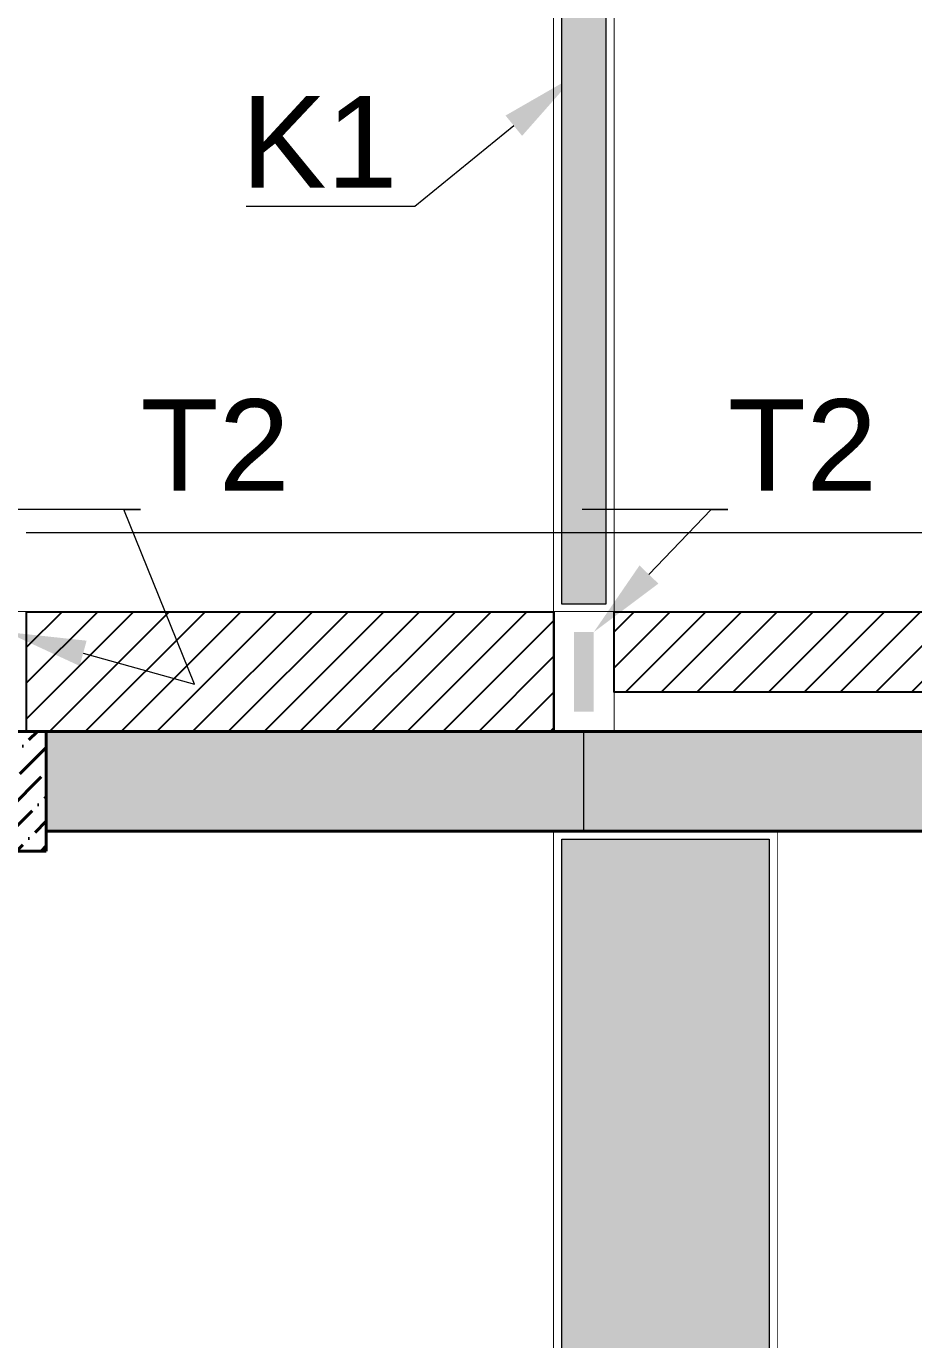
# Model space of a CAD drawing. Header units: metres. Extents: x 14 to 161, y 5 to 309.
# Drawn here: x 110.911 to 113.14, y 75.497 to 78.796 of the extents above; entities that cross this region are included whole.
import ezdxf
from ezdxf import colors
from ezdxf.entities.mleader import LeaderData, LeaderLine
from ezdxf.math import Vec2, Vec3

# ---------------------------------------------------------------- set-up
doc = ezdxf.new("R2010")
doc.units = ezdxf.units.M
doc.set_wipeout_variables(frame=1)
for name, pattern in [('ACAD_ISO05W100', [33, 24, -3, 0, -3, 0, -3]), ('ACAD_ISO06W100', [36, 24, -3, 0, -3, 0, -3, 0, -3]), ('CENTRO2', [0.8999999999999999, 0.6, -0.1, 0.1, -0.1])]:
    doc.linetypes.add(name, pattern=pattern)
for name, color, linetype, lineweight in [('A-Acabados arquitectonicos', 254, 'Continuous', 20), ('E-Castillos', 3, 'Continuous', 5), ('E-Ejes', 1, 'CENTRO2', 9), ('E-Hatch', 1, 'Continuous', 5), ('E-Viga de Madera2', 2, 'ACAD_ISO05W100', 40), ('E-Viga de Madera3', 4, 'ACAD_ISO06W100', 40)]:
    doc.layers.add(name, color=color, linetype=linetype, lineweight=lineweight)
for name, color, linetype in [('E-Columna', 3, 'Continuous'), ('E-Cotas', 2, 'Continuous'), ('E-Dala', 3, 'Continuous'), ('E-Trabe 2', 6, 'Continuous')]:
    doc.layers.add(name, color=color, linetype=linetype)
doc.styles.add('General', font='arial.ttf', dxfattribs={"height": 2.3})
pattern_1 = [(45, (0, 0), (-0.04490128060534577, 0.04490128060534577), [])]

# ---------------------------------------------------------------- blocks, each defined once
blk = doc.blocks.new('*U944')
at = {"layer": 'E-Castillos'}
blk.add_lwpolyline([(-0.07509993571125051, -2.675000000000025), (-0.07509993571125051, 0.07499999999998863), (0.4849000642887517, 0.07499999999998863), (0.4849000642887517, -2.675000000000025), (-0.07509993571125051, -2.675000000000025)], dxfattribs=at)
blk.add_wipeout([(-0.07509993571125051, -2.675000000000025), (0.48490006428875143, -2.675000000000025), (0.48490006428875143, 0.07499999999998774), (-0.07509993571125051, 0.07499999999998774)])
at = {"layer": 'E-Hatch'}
h = blk.add_hatch(color=1, dxfattribs=at)
h.dxf.hatch_style = 1
h.paths.add_polyline_path([(-0.05509993571125051, -2.655000000000025), (-0.05509993571125051, 0.05499999999998864), (0.4649000642887516, 0.05499999999998863), (0.4649000642887516, -2.655000000000025)])
at = {"layer": 'E-Castillos'}
blk.add_lwpolyline([(-0.05509993571125051, -2.655000000000025), (-0.05509993571125051, 0.05499999999998864), (0.4649000642887516, 0.05499999999998863), (0.4649000642887516, -2.655000000000025)], close=True, dxfattribs=at)
blk = doc.blocks.new('*U942')
at = {"layer": 'E-Castillos'}
blk.add_lwpolyline([(-0.07509993571125051, -2.625000000000028), (-0.07509993571125051, 0.07499999999998863), (0.07490006428872675, 0.07499999999998863), (0.07490006428872675, -2.625000000000028), (-0.07509993571125051, -2.625000000000028)], dxfattribs=at)
blk.add_wipeout([(-0.07509993571125051, -2.625000000000028), (0.07490006428872675, -2.625000000000028), (0.07490006428872675, 0.07499999999998774), (-0.07509993571125051, 0.07499999999998774)])
at = {"layer": 'E-Hatch'}
h = blk.add_hatch(color=1, dxfattribs=at)
h.dxf.hatch_style = 1
h.paths.add_polyline_path([(-0.05509993571125051, -2.605000000000028), (-0.05509993571125051, 0.05499999999998864), (0.05490006428872676, 0.05499999999998863), (0.05490006428872676, -2.605000000000028)])
at = {"layer": 'E-Castillos'}
blk.add_lwpolyline([(-0.05509993571125051, -2.605000000000028), (-0.05509993571125051, 0.05499999999998864), (0.05490006428872676, 0.05499999999998863), (0.05490006428872676, -2.605000000000028)], close=True, dxfattribs=at)
blk = doc.blocks.new('*U819')
for points in [[(-0.2999999999999972, -0.07500000000000373), (0, -0.07500000000000373), (0, 0.07500000000000195), (-0.2999999999999972, 0.07500000000000195)], [(-0.2499999999999922, -0.02500000000000593), (-0.05000000000000493, -0.02500000000000593), (-0.05000000000000493, 0.02500000000000415), (-0.2499999999999922, 0.02500000000000415)]]:
    blk.add_lwpolyline(points, close=True)
blk.add_wipeout([(-0.2999999999999972, -0.07500000000000384), (-2.7755575615628914e-17, -0.07500000000000384), (-2.7755575615628914e-17, 0.07500000000000273), (-0.2999999999999972, 0.07500000000000273)])
at = {"linetype": 'ByBlock'}
h = blk.add_hatch(color=256, dxfattribs=at)
h.dxf.hatch_style = 1
h.paths.add_polyline_path([(-0.2499999999999922, 0.02500000000000415), (-0.2499999999999922, -0.02500000000000593), (-0.05000000000000493, -0.02500000000000593), (-0.05000000000000493, 0.02500000000000415)])
blk.add_line((-0.2999999999999972, 0.07500000000000284), (0, 0.07500000000000284))

msp = doc.modelspace()

# ---------------------------------------------------------------- linework, layer by layer
at = {"layer": 'E-Ejes', "ltscale": 20}
msp.add_line((112.5363769425707, 77.32430136407456), (106.951277185991, 77.32430136407456), dxfattribs=at)
msp.add_lwpolyline([(112.3113769425706, 71.66684341078565), (112.3113769425706, 83.27178936999996)], dxfattribs=at)

# ---------------------------------------------------------------- next in the draw order: block references
at = {"layer": 'E-Castillos', "ltscale": 0.5}
msp.add_blockref('*U942', (112.3114768782819, 79.94930136407456), dxfattribs=at)
at = {"layer": 'E-Columna', "ltscale": 0.5}
msp.add_blockref('*U944', (112.3114768782819, 76.69930136407459), dxfattribs=at)
at = {"layer": 'E-Trabe 2', "ltscale": 0.5, "rotation": 90}
msp.add_blockref('*U819', (110.8363769425706, 77.32430136407457), dxfattribs=at)

# ---------------------------------------------------------------- next in the draw order: hatches: boundary and pattern name
at = {"layer": 'E-Viga de Madera3'}
h = msp.add_hatch(dxfattribs=at)
h.set_pattern_fill('ANSI36', color=4, scale=0.01378823818189207)
h.set_pattern_definition([(45, (30.79747359768679, 45.85413590635223), (0.02321660818719295, 0.0851275633530408), [0.1094441405687683, -0.02188882811375366, 0, -0.02188882811375366])])
h.paths.add_polyline_path([(110.9613769425706, 77.02430136407457), (110.7613769425705, 77.02430136407457), (110.7613769425705, 76.72430136407458), (110.9613769425706, 76.72430136407458)])

# ---------------------------------------------------------------- next in the draw order: linework, layer by layer
at = {"layer": 'A-Acabados arquitectonicos', "ltscale": 0.5}
msp.add_line((110.9113769425705, 77.52430136407455), (130.2963769425705, 77.52430136406946), dxfattribs=at)
at = {"layer": 'E-Viga de Madera3', "color": 4, "ltscale": 0.5}
msp.add_lwpolyline([(110.7613769425705, 77.02430136407457), (110.7613769425705, 76.72430136407458), (110.9613769425706, 76.72430136407458), (110.9613769425706, 77.02430136407457), (110.7613769425705, 77.02430136407457)], dxfattribs=at)

# ---------------------------------------------------------------- next in the draw order: block references
at = {"layer": 'E-Trabe 2', "ltscale": 0.5, "rotation": 90}
msp.add_blockref('*U819', (112.3114768782819, 77.32430136407457), dxfattribs=at)

# ---------------------------------------------------------------- next in the draw order: leaders
at = {"layer": 'E-Cotas', "ltscale": 0.5}
ml = msp.add_multileader_mtext('Standard', dxfattribs=at)
ml.set_content('K1', color=3, style='General')
ml.set_leader_properties(color=2, linetype='Continuous', lineweight=15)
ml.build(insert=Vec2(0, 0))
ml.multileader.update_dxf_attribs({"text_left_attachment_type": 5, "text_right_attachment_type": 5, "dogleg_length": 3, "arrow_head_size": 0.2, "scale": 0.1})
ctx = ml.context
ctx.base_point, ctx.scale, ctx.char_height, ctx.arrow_head_size, ctx.landing_gap_size, ctx.plane_origin = Vec3(111.5333683009526, 78.34314182213723), 0.1, 0.23, 0.2, 0, Vec3(112.7600219692517, 78.67237108270021)
ctx.left_attachment, ctx.right_attachment, ctx.text_align_type = 5, 5, 2
notes = []
notes.append((ctx, [(0, (1, 1, 0), (111.8872764077225, 78.34314182213723), (-1, 0), 0.04342379571945121, [(0, [(112.2904958304812, 78.67237108270018)], 0, [])])]))
ctx.mtext.insert, ctx.mtext.alignment, ctx.mtext.flow_direction = Vec3(111.8438526120031, 78.62008315910857), 3, 5
ml = msp.add_multileader_mtext('Standard', dxfattribs=at)
ml.set_content('T2', color=3, style='General')
ml.set_leader_properties(color=2, linetype='Continuous', lineweight=15)
ml.build(insert=Vec2(0, 0))
ml.multileader.update_dxf_attribs({"text_left_attachment_type": 5, "text_right_attachment_type": 5, "dogleg_length": 3, "arrow_head_size": 0.2, "scale": 0.1})
ctx = ml.context
ctx.base_point, ctx.scale, ctx.char_height, ctx.arrow_head_size, ctx.landing_gap_size, ctx.plane_origin = Vec3(111.1981050878651, 77.58197250817695), 0.1, 0.23, 0.2, 0, Vec3(110.8617755573213, 77.27430136407457)
ctx.left_attachment, ctx.right_attachment = 5, 5
notes.append((ctx, [(0, (1, 1, 0), (111.1562969475537, 77.58197250817695), (1, 0), 0.04180814031133484, [(1, [(110.8613769425706, 77.27430136407456), (111.3337474618938, 77.14333002532987)], 0, [])])]))
ctx.mtext.insert, ctx.mtext.flow_direction = Vec3(111.1981050878651, 77.8589138451483), 5
for ctx, leaders in notes:
    for number, flags, end, landing, length, lines in leaders:
        leader = LeaderData()
        leader.index, (leader.has_last_leader_line, leader.has_dogleg_vector, leader.attachment_direction) = number, flags
        leader.last_leader_point, leader.dogleg_vector, leader.dogleg_length = Vec3(end), Vec3(landing), length
        for number, points, colour, breaks in lines:
            line = LeaderLine()
            line.index, line.vertices, line.color, line.breaks = number, Vec3.list(points), colors.encode_raw_color(colour), breaks
            leader.lines.append(line)
        ctx.leaders.append(leader)

# ---------------------------------------------------------------- next in the draw order: hatches: boundary and pattern name
at = {"layer": 'E-Dala', "ltscale": 0.5}
h = msp.add_hatch(dxfattribs=at)
h.set_pattern_fill('ANSI31', color=3, scale=0.02)
h.set_pattern_definition(pattern_1)
h.paths.add_polyline_path([(115.4463769425707, 77.32430136407456), (112.3864768782819, 77.32430136407456), (112.3864768782819, 77.12430136407455), (115.4463769425707, 77.12430136407455)])
at = {"layer": 'E-Trabe 2', "ltscale": 0.5}
h = msp.add_hatch(dxfattribs=at)
h.set_pattern_fill('ANSI31', color=6, scale=0.02)
h.set_pattern_definition(pattern_1)
h.paths.add_polyline_path([(112.2363769425709, 77.32430136407456), (110.9113769425706, 77.32430136407456), (110.9113769425706, 77.02430136407457), (112.2363769425709, 77.02430136407457)])
at = {"layer": 'E-Viga de Madera2', "ltscale": 100}
h = msp.add_hatch(dxfattribs=at)
h.set_pattern_fill('WOOD_01', color=2, scale=0.8, angle=15, pattern_type=2)
h.set_pattern_definition([(15, (92.49936188113482, 71.02404829729717), (-0.2070552360820166, 0.7727406610312547), [0.16, -0.6400000000000001]), (23.9726, (92.61889911522947, 70.60883889270112), (4.42938924444298, 2.015070248802508), [0.1538832, -15.2344232]), (20.7105, (92.59874839445418, 70.65313278000217), (6.747613848293359, 2.636226622575166), [0.1607984, -7.8791008]), (359.5779, (92.53663182362955, 70.88495497831155), (9.12130998668237, -0.04060470188163068), [0.2406656, -23.8259016]), (8.659899999999999, (92.48375840894307, 71.14410050117351), (0.7727404822337886, 0.2070568802244737), [0.1448863999999992, -7.099420799999977]), (0.06859999999999739, (92.62496211334071, 70.70984998146815), (3.298017536077907, 0.05548154158825491), [0.1241935999999996, -12.29514559999995]), (3.690099999999997, (92.23441084505232, 71.08557023223757), (0.7727408095440067, 0.2070555828664206), [0.3263375999999985, -3.752877599999988]), (20.7105, (92.63753408647683, 70.5392922332083), (6.747613848293359, 2.636226622575166), [0.0803992, -7.9595]), (15, (92.54284348071208, 70.86177275848061), (-0.2070552360820166, 0.7727406610312547), [0.08000000000000002, -0.7200000000000001]), (15, (92.36344872017601, 70.91309059058796), (-0.2070552360820166, 0.7727406610312547), [0.24, -0.5599999999999999]), (26.3099, (92.48693856696998, 71.07041273695906), (2.883907762467895, 1.600959576806804), [0.081584, -3.9976312]), (17.7263, (92.48627493821716, 70.76379316876928), (15.2477590370315, 4.913842366483273), [0.1681904, -16.6508464]), (7.405399999999992, (92.53112362835107, 70.75096371074245), (6.388979106738376, 0.8837060791967485), [0.1210616, -11.9851336]), (15, (92.57116758501077, 70.44696949774647), (-0.2070552360820166, 0.7727406610312547), [0.16, -0.6400000000000001]), (13.8309, (92.50424628071171, 70.38762694108671), (0.7727406436060181, 0.2070558675009162), [0.3920816, -38.81608]), (15, (92.34895485365026, 70.96718243686014), (-0.2070552360820166, 0.7727406610312547), [0.08000000000000002, -0.7200000000000001]), (15, (92.40966450086678, 71.04970721335084), (-0.2070552360820166, 0.7727406610312547), [0.08000000000000002, -0.7200000000000001]), (15, (92.04329623215524, 71.02607901660676), (-0.2070552360820166, 0.7727406610312547), [0.12, -0.68]), (5.537699999999998, (92.24158344882956, 71.12062096340046), (0.7727406404457976, 0.2070555515872461), [0.2433104, -4.6228992]), (15, (91.99430643729973, 71.05436328785422), (-0.2070552360820166, 0.7727406610312547), [0.16, -0.6400000000000001]), (15, (92.09565467705995, 70.33612061695706), (-0.2070552360820166, 0.7727406610312547), [0.08800000000000001, -0.7120000000000001]), (15, (92.47939965238182, 70.48035582041045), (-0.2070552360820166, 0.7727406610312547), [0.08000000000000002, -0.7200000000000001]), (15, (92.07909025817351, 70.39793986983956), (-0.2070552360820166, 0.7727406610312547), [0.168, -0.6320000000000001]), (20.4403, (92.46076468113445, 70.54990247990327), (7.520352223387174, 2.843288929025638), [0.16876, -16.7072576]), (15, (92.45192766885823, 70.61379228514659), (-0.2070552360820166, 0.7727406610312547), [0.152, -0.6480000000000001]), (15, (92.04596142040039, 70.52157837560456), (-0.2070552360820166, 0.7727406610312547), [0.08800000000000001, -0.7120000000000001]), (13.8309, (92.10556146195093, 70.6700635096994), (0.7727406436060181, 0.2070558675009162), [0.3920816, -38.81608]), (15, (92.1564731501963, 70.7582451404396), (-0.2070552360820166, 0.7727406610312547), [0.08000000000000002, -0.7200000000000001]), (15, (92.0729874270108, 70.76072183666234), (-0.2070552360820166, 0.7727406610312547), [0.08000000000000002, -0.7200000000000001]), (15, (92.38208369142338, 70.84354393109514), (-0.2070552360820166, 0.7727406610312547), [0.16, -0.6400000000000001]), (15, (92.22339445449536, 70.81758769709937), (-0.2070552360820166, 0.7727406610312547), [0.08000000000000002, -0.7200000000000001]), (15, (92.0439996939593, 70.86890552920671), (-0.2070552360820166, 0.7727406610312547), [0.16, -0.6400000000000001]), (34.6538, (92.33960287159228, 70.60025936531574), (7.671927645177572, 5.368566100880297), [0.1189287999999996, -11.77392479999995]), (26.3099, (92.150261493114, 70.78142736027054), (2.883907762467895, 1.600959576806804), [0.081584, -3.9976312]), (26.3099, (92.46971051933049, 70.82561242165178), (2.883907762467895, 1.600959576806804), [0.081584, -3.9976312]), (20.7105, (92.15920733131004, 71.05713730201906), (6.747613848293359, 2.636226622575166), [0.0803992, -7.9595]), (4.695199999999984, (91.90516385986469, 71.04704202510582), (4.843498086393285, 0.4695948488071273), [0.0894424, -8.854828000000001]), (3.690099999999997, (92.18065614977338, 70.35889669292608), (0.7727408095440067, 0.2070555828664206), [0.08158399999999963, -3.997631199999988]), (105, (92.2620713205982, 70.36414740331367), (-0.7727406610312547, -0.2070552360820165), [0, -0.8]), (1.607599999999998, (91.98384484957576, 70.75340057391395), (13.96480604734665, 0.4289999589534039), [0.172696, -17.0969232]), (26.3099, (92.42622891975323, 70.98788796046836), (2.883907762467895, 1.600959576806804), [0.081584, -3.9976312]), (25.3048, (92.55667371848502, 70.50106134401865), (3.656648724316969, 1.808013740853284), [0.0894424, -8.854828000000001]), (3.690099999999997, (92.2337472162995, 70.77895066404781), (0.7727408095440067, 0.2070555828664206), [0.08158399999999963, -3.997631199999988]), (3.690099999999997, (92.30066852059856, 70.83829322070757), (0.7727408095440067, 0.2070555828664206), [0.08158399999999963, -3.997631199999988]), (356.5651, (92.00455037318405, 70.67612650781082), (0.7727402577980266, 0.207056095686554), [0.1011928, -2.4286288]), (0.9637999999999993, (92.0191530656294, 70.96163440853047), (0.7727400988414546, 0.2070561155264411), [0.3298487999999985, -2.968635199999988]), (358.3008, (92.15920733131004, 71.05713730201906), (5.823293768858307, -0.09608983475241084), [0.2505671999999985, -8.101675999999951]), (15, (92.1488545695059, 71.09577433507062), (-0.2070552360820166, 0.7727406610312547), [0.096, -0.7040000000000001]), (0.9637999999999993, (92.24136579699014, 70.4414214694168), (0.7727400988414546, 0.2070561155264411), [0.3298487999999985, -2.968635199999988]), (0.9637999999999993, (92.14959786436118, 70.47480779208078), (0.7727400988414546, 0.2070561155264411), [0.3298487999999985, -2.968635199999988]), (0.9637999999999993, (92.13096289311382, 70.54435445157358), (0.7727400988414546, 0.2070561155264411), [0.3298487999999985, -2.968635199999988]), (4.695199999999984, (91.95485711652425, 70.86158426645832), (4.843498086393285, 0.4695948488071273), [0.0894424, -8.854828000000001]), (0.9637999999999993, (92.1985478261657, 70.91031657642311), (0.7727400988414546, 0.2070561155264411), [0.1649239999999993, -3.133559999999988]), (4.695199999999984, (92.02111479207049, 70.61430725492832), (4.843498086393285, 0.4695948488071273), [0.0894424, -8.854828000000001]), (12.61409999999999, (92.43743380233248, 70.66788413141877), (0.7727403653098593, 0.2070561725831547), [0.1921664, -19.024492]), (4.695199999999984, (92.31516238712432, 70.78420137443538), (4.843498086393285, 0.4695948488071273), [0.0894424, -8.854828000000001]), (27.5288, (92.40430496455936, 70.79152263718377), (2.883907921945336, 1.600961166396979), [0.07375599999999963, -7.301879199999977]), (4.562599999999999, (92.03146755387463, 70.57567022187675), (8.914254463439278, 0.7321375347489594), [0.3091151999999985, -30.60236399999991]), (6.869899999999999, (92.33960287159228, 70.60025936531574), (0.7727402945194877, 0.2070549376489619), [0.1131367999999996, -5.543716799999977]), (19.7636, (92.11025736950553, 70.62162851767671), (8.293093766851603, 3.050341640304839), [0.1926656, -9.4406096]), (15, (92.29157402343147, 70.68677658755702), (-0.2070552360820166, 0.7727406610312547), [0.248, -0.5519999999999999]), (359.7449, (91.92793993583366, 70.96204055239238), (3.298017310212976, 0.05548152078277668), [0.09121440000000001, -9.030188800000001]), (5.537699999999998, (92.2620713205982, 70.36414740331367), (0.7727406404457976, 0.2070555515872461), [0.2433104, -4.6228992]), (355.0169, (92.05631418220453, 70.482941342553), (2.525276986872699, -0.1515744554835723), [0.0936376, -9.270121600000001]), (15, (92.56007152835134, 71.10657307378787), (-0.2070552360820166, 0.7727406610312547), [0.04000000000000001, -0.76]), (15, (92.65117583222748, 70.76656718293412), (-0.2070552360820166, 0.7727406610312547), [0.08000000000000002, -0.7200000000000001]), (26.3099, (92.72571571721694, 70.48838054496288), (2.883907762467895, 1.600959576806804), [0.081584, -3.9976312]), (15, (92.71273760021911, 70.56772516342681), (-0.2070552360820166, 0.7727406610312547), [0.144, -0.656]), (358.3008, (92.59527091848538, 70.97520716141257), (5.823293768858307, -0.09608983475241084), [0.08352239999999962, -8.268720799999953]), (3.020699999999999, (92.64647992467287, 70.81500217495682), (15.51052048971897, 0.8422385173116402), [0.1472056, -26.8405152]), (105, (92.72571571721694, 70.48838054496288), (-0.7727406610312547, -0.2070552360820165), [0, -0.8]), (15, (92.79884867859853, 70.5245408817917), (-0.2070552360820166, 0.7727406610312547), [0.072, -0.7280000000000001]), (15, (92.75950818374288, 70.67136160738764), (-0.2070552360820166, 0.7727406610312547), [0.072, -0.7280000000000001]), (15, (92.74915542193874, 70.7099986404392), (-0.2070552360820166, 0.7727406610312547), [0.072, -0.7280000000000001]), (351.0376000000001, (92.67875664167089, 70.97273046518983), (6.030347592829611, -0.8688250100785357), [0.0787912, -7.800289599999999]), (3.516300000000007, (92.65391001334099, 71.06545934451358), (4.070790719776281, 0.2624153775791874), [0.0734704, -52.17242]), (356.5651, (92.72844989833068, 70.78727270654232), (0.7727402577980266, 0.207056095686554), [0.0758944, -2.4539264]), (2.471199999999998, (92.6269928326504, 71.16591563044764), (4.070758706639794, 0.2625358924645611), [0.073756, -7.301879200000001])])
h.paths.add_polyline_path([(110.9613769425706, 77.02430136407456), (118.7213769425706, 77.02430136407457), (118.7213769425706, 76.7743013640746), (110.9613769425706, 76.77430136407459)])

# ---------------------------------------------------------------- next in the draw order: linework, layer by layer
at = {"layer": 'E-Dala', "ltscale": 0.5}
msp.add_lwpolyline([(115.4463769425707, 77.32430136407456), (112.3864768782819, 77.32430136407456), (112.3864768782819, 77.12430136407455), (115.4463769425707, 77.12430136407455)], close=True, dxfattribs=at)
at = {"layer": 'E-Trabe 2', "ltscale": 0.5}
msp.add_lwpolyline([(110.9113769425706, 77.02430136407457), (112.2363769425709, 77.02430136407457), (112.2363769425709, 77.32430136407456), (110.9113769425706, 77.32430136407456)], close=True, dxfattribs=at)
at = {"layer": 'E-Viga de Madera2', "linetype": 'Continuous', "ltscale": 0.5}
msp.add_lwpolyline([(110.9613769425706, 77.02430136407457), (110.9613769425706, 76.77430136407457), (118.7213769425706, 76.77430136407459), (118.7213769425706, 77.02430136407459), (110.9613769425706, 77.02430136407457)], dxfattribs=at)

# ---------------------------------------------------------------- next in the draw order: leaders
at = {"layer": 'E-Cotas', "ltscale": 0.5}
ml = msp.add_multileader_mtext('Standard', dxfattribs=at)
ml.set_content('T2', color=3, style='General')
ml.set_leader_properties(color=2, linetype='Continuous', lineweight=15)
ml.build(insert=Vec2(0, 0))
ml.multileader.update_dxf_attribs({"text_left_attachment_type": 5, "text_right_attachment_type": 5, "dogleg_length": 3, "arrow_head_size": 0.2, "scale": 0.1})
ctx = ml.context
ctx.base_point, ctx.scale, ctx.char_height, ctx.arrow_head_size, ctx.landing_gap_size, ctx.plane_origin = Vec3(112.6732050235764, 77.58197250817695), 0.1, 0.23, 0.2, 0, Vec3(112.3368754930326, 77.27430136407457)
ctx.left_attachment, ctx.right_attachment = 5, 5
notes = []
notes.append((ctx, [(0, (1, 1, 0), (112.6313968832651, 77.58197250817695), (1, 0), 0.04180814031133484, [(0, [(112.3364768782819, 77.27430136407456)], 0, [])])]))
ctx.mtext.insert, ctx.mtext.flow_direction = Vec3(112.6732050235764, 77.8589138451483), 5
for ctx, leaders in notes:
    for number, flags, end, landing, length, lines in leaders:
        leader = LeaderData()
        leader.index, (leader.has_last_leader_line, leader.has_dogleg_vector, leader.attachment_direction) = number, flags
        leader.last_leader_point, leader.dogleg_vector, leader.dogleg_length = Vec3(end), Vec3(landing), length
        for number, points, colour, breaks in lines:
            line = LeaderLine()
            line.index, line.vertices, line.color, line.breaks = number, Vec3.list(points), colors.encode_raw_color(colour), breaks
            leader.lines.append(line)
        ctx.leaders.append(leader)

doc.saveas('drawing.dxf')
